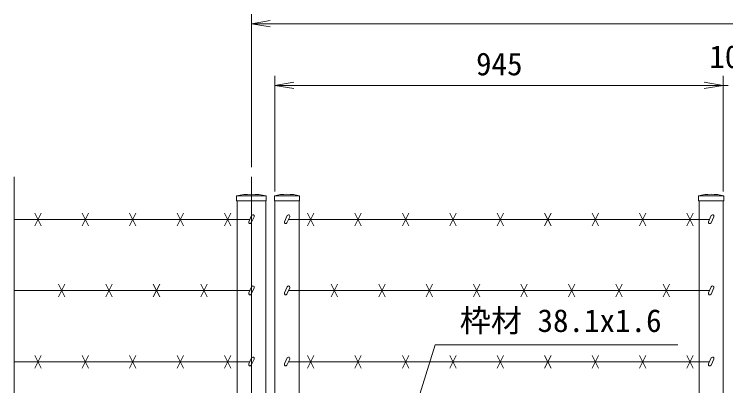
# Model space of a CAD drawing. Units: millimetres, scale not verified. Extents: x -4200 to 4200, y -2970 to 2970.
# Drawn here: x -16 to 1485, y 761 to 1544 of the extents above; entities that cross this region are included whole.
import ezdxf
from ezdxf.enums import TextEntityAlignment as Align

# ---------------------------------------------------------------- set-up
doc = ezdxf.new("R2010")
doc.units = ezdxf.units.MM
doc.header["$LTSCALE"] = 20
doc.linetypes.add('USER1', pattern=[50.8, 31.75, -6.35, 6.35, -6.35])
for name, color, linetype, lineweight in [('0-0_D-STR-TXT', 7, 'Continuous', 9), ('0-4_D-BMK', 2, 'USER1', 13), ('0-5_D-STR1', 1, 'Continuous', 18), ('0-8_D-STR3', 3, 'Continuous', 13), ('0-9_D-STR-DIM', 7, 'Continuous', 9), ('0-A_0', 7, 'Continuous', 9)]:
    doc.layers.add(name, color=color, linetype=linetype, lineweight=lineweight)
doc.styles.add('ＭＳ ゴシック', font='')
doc.styles.get('ＭＳ ゴシック').set_extended_font_data('MS Gothic')

# ---------------------------------------------------------------- blocks, each defined once
blk = doc.blocks.new('_Open')
at = {"layer": '0-A_0'}
blk.add_line((-20, 3.33), (0, 0), dxfattribs=at)
blk.add_lwpolyline([(-20, -3.33), (0, 0), (-20, 0)], dxfattribs=at)

msp = doc.modelspace()

# ---------------------------------------------------------------- linework, layer by layer
at = {"layer": '0-0_D-STR-TXT'}
msp.add_lwpolyline([(1383.78, 847.04), (871.72, 847.04), (826.36, 700.08)], dxfattribs=at)
at = {"layer": '0-4_D-BMK'}
msp.add_line((484.22, 1201.52), (484.22, -418.63), dxfattribs=at)
at = {"layer": '0-5_D-STR1'}
for p, q in [((515.67, 1161.37), (452.77, 1161.37)), ((452.77, 1161.37), (452.77, 1150.37)), ((515.67, 1150.37), (515.67, 1161.37)), ((585.97, 1161.37), (532.77, 1161.37)), ((532.77, 1161.37), (532.77, 1150.37)), ((585.97, 1150.37), (585.97, 1161.37)), ((1426.97, 1161.37), (1480.17, 1161.37)), ((1426.97, 1150.37), (1426.97, 1161.37)), ((1480.17, 1161.37), (1480.17, 1150.37)), ((515.67, 1150.37), (452.77, 1150.37)), ((453.97, 1150.37), (453.97, 714.37)), ((514.47, 1150.37), (514.47, 714.37)), ((585.97, 1150.37), (532.77, 1150.37)), ((533.97, 1150.37), (533.97, 714.37)), ((584.77, 1150.37), (584.77, 714.37)), ((1426.97, 1150.37), (1480.17, 1150.37)), ((1428.17, 1150.37), (1428.17, 714.37)), ((1478.97, 1150.37), (1478.97, 714.37))]:
    msp.add_line(p, q, dxfattribs=at)
for centre, radius, start, end in [((484.22, 998.02), 166.35, 79.10214, 100.89786), ((559.37, 1044.94), 119.43, 77.13052, 102.86948), ((1453.57, 1044.94), 119.43, 77.13052, 102.86948)]:
    msp.add_arc(centre, radius, start, end, dxfattribs=at)
at = {"layer": '0-8_D-STR3'}
for p, q in [((-15.78, 1111.37), (480.91, 1111.37)), ((40.92, 1124.78), (27.51, 1097.95)), ((40.92, 1097.95), (27.51, 1124.78)), ((140.92, 1124.78), (127.51, 1097.95)), ((140.92, 1097.95), (127.51, 1124.78)), ((240.92, 1124.78), (227.51, 1097.95)), ((240.92, 1097.95), (227.51, 1124.78)), ((340.92, 1124.78), (327.51, 1097.95)), ((340.92, 1097.95), (327.51, 1124.78)), ((440.92, 1124.78), (427.51, 1097.95)), ((440.92, 1097.95), (427.51, 1124.78)), ((484.65, 1119.4), (478.7, 1106.64)), ((490.09, 1116.86), (484.14, 1104.1)), ((559.8, 1119.4), (553.85, 1106.64)), ((565.24, 1116.86), (559.29, 1104.1)), ((1450.26, 1111.37), (562.68, 1111.37)), ((602.66, 1124.78), (616.07, 1097.95)), ((602.66, 1097.95), (616.07, 1124.78)), ((702.66, 1124.78), (716.07, 1097.95)), ((702.66, 1097.95), (716.07, 1124.78)), ((802.66, 1124.78), (816.07, 1097.95)), ((802.66, 1097.95), (816.07, 1124.78)), ((902.66, 1124.78), (916.07, 1097.95)), ((902.66, 1097.95), (916.07, 1124.78)), ((1002.66, 1124.78), (1016.07, 1097.95)), ((1002.66, 1097.95), (1016.07, 1124.78)), ((1102.66, 1124.78), (1116.07, 1097.95)), ((1102.66, 1097.95), (1116.07, 1124.78)), ((1202.66, 1124.78), (1216.07, 1097.95)), ((1202.66, 1097.95), (1216.07, 1124.78)), ((1302.66, 1124.78), (1316.07, 1097.95)), ((1302.66, 1097.95), (1316.07, 1124.78)), ((1402.66, 1124.78), (1416.07, 1097.95)), ((1402.66, 1097.95), (1416.07, 1124.78)), ((1454, 1119.4), (1448.05, 1106.64)), ((1459.44, 1116.86), (1453.49, 1104.1)), ((-15.78, 961.37), (480.91, 961.37)), ((90.92, 974.78), (77.51, 947.95)), ((90.92, 947.95), (77.51, 974.78)), ((190.92, 974.78), (177.51, 947.95)), ((190.92, 947.95), (177.51, 974.78)), ((290.92, 974.78), (277.51, 947.95)), ((290.92, 947.95), (277.51, 974.78)), ((390.92, 974.78), (377.51, 947.95)), ((390.92, 947.95), (377.51, 974.78)), ((484.65, 969.4), (478.7, 956.64)), ((490.09, 966.86), (484.14, 954.1)), ((559.8, 969.4), (553.85, 956.64)), ((565.24, 966.86), (559.29, 954.1)), ((1450.26, 961.37), (562.68, 961.37)), ((652.66, 974.78), (666.07, 947.95)), ((652.66, 947.95), (666.07, 974.78)), ((752.66, 974.78), (766.07, 947.95)), ((752.66, 947.95), (766.07, 974.78)), ((852.66, 974.78), (866.07, 947.95)), ((852.66, 947.95), (866.07, 974.78)), ((952.66, 974.78), (966.07, 947.95)), ((952.66, 947.95), (966.07, 974.78)), ((1052.66, 974.78), (1066.07, 947.95)), ((1052.66, 947.95), (1066.07, 974.78)), ((1152.66, 974.78), (1166.07, 947.95)), ((1152.66, 947.95), (1166.07, 974.78)), ((1252.66, 974.78), (1266.07, 947.95)), ((1252.66, 947.95), (1266.07, 974.78)), ((1352.66, 974.78), (1366.07, 947.95)), ((1352.66, 947.95), (1366.07, 974.78)), ((1454, 969.4), (1448.05, 956.64)), ((1459.44, 966.86), (1453.49, 954.1)), ((-15.78, 811.37), (480.91, 811.37)), ((40.92, 824.78), (27.51, 797.95)), ((40.92, 797.95), (27.51, 824.78)), ((140.92, 824.78), (127.51, 797.95)), ((140.92, 797.95), (127.51, 824.78)), ((240.92, 824.78), (227.51, 797.95)), ((240.92, 797.95), (227.51, 824.78)), ((340.92, 824.78), (327.51, 797.95)), ((340.92, 797.95), (327.51, 824.78)), ((440.92, 824.78), (427.51, 797.95)), ((440.92, 797.95), (427.51, 824.78)), ((484.65, 819.4), (478.7, 806.64)), ((490.09, 816.86), (484.14, 804.1)), ((559.8, 819.4), (553.85, 806.64)), ((565.24, 816.86), (559.29, 804.1)), ((1450.26, 811.37), (562.68, 811.37)), ((602.66, 824.78), (616.07, 797.95)), ((602.66, 797.95), (616.07, 824.78)), ((702.66, 824.78), (716.07, 797.95)), ((702.66, 797.95), (716.07, 824.78)), ((802.66, 824.78), (816.07, 797.95)), ((802.66, 797.95), (816.07, 824.78)), ((902.66, 824.78), (916.07, 797.95)), ((902.66, 797.95), (916.07, 824.78)), ((1002.66, 824.78), (1016.07, 797.95)), ((1002.66, 797.95), (1016.07, 824.78)), ((1102.66, 824.78), (1116.07, 797.95)), ((1102.66, 797.95), (1116.07, 824.78)), ((1202.66, 824.78), (1216.07, 797.95)), ((1202.66, 797.95), (1216.07, 824.78)), ((1302.66, 824.78), (1316.07, 797.95)), ((1302.66, 797.95), (1316.07, 824.78)), ((1402.66, 824.78), (1416.07, 797.95)), ((1402.66, 797.95), (1416.07, 824.78)), ((1454, 819.4), (1448.05, 806.64)), ((1459.44, 816.86), (1453.49, 804.1))]:
    msp.add_line(p, q, dxfattribs=at)
for centre, start, end in [((487.37, 1118.13), 334.99524, 154.99707), ((562.52, 1118.13), 334.99524, 154.99707), ((1456.72, 1118.13), 334.99524, 154.99707), ((481.42, 1105.37), 154.99707, 334.99524), ((556.57, 1105.37), 154.99707, 334.99524), ((1450.77, 1105.37), 154.99707, 334.99524), ((487.37, 968.13), 334.99524, 154.99707), ((562.52, 968.13), 334.99524, 154.99707), ((1456.72, 968.13), 334.99524, 154.99707), ((481.42, 955.37), 154.99707, 334.99524), ((556.57, 955.37), 154.99707, 334.99524), ((1450.77, 955.37), 154.99707, 334.99524), ((487.37, 818.13), 334.99524, 154.99707), ((562.52, 818.13), 334.99524, 154.99707), ((1456.72, 818.13), 334.99524, 154.99707), ((481.42, 805.37), 154.99707, 334.99524), ((556.57, 805.37), 154.99707, 334.99524), ((1450.77, 805.37), 154.99707, 334.99524)]:
    msp.add_arc(centre, 3, start, end, dxfattribs=at)
at = {"layer": '0-9_D-STR-DIM'}
for p, q in [((484.22, 1221.52), (484.22, 1544.03)), ((524.22, 1524.03), (2444.22, 1524.03)), ((533.97, 1170.37), (533.97, 1414.03)), ((1478.97, 1170.37), (1478.97, 1414.03)), ((1478.97, 1170.37), (1478.97, 1414.03)), ((573.97, 1394.03), (1438.97, 1394.03)), ((1438.97, 1394.03), (1398.97, 1394.03)), ((1478.97, 1394.03), (1489.47, 1394.03)), ((-15.78, 1201.52), (-15.78, 265.59))]:
    msp.add_line(p, q, dxfattribs=at)

# ---------------------------------------------------------------- block references
at = {"layer": '0-9_D-STR-DIM', "xscale": 2, "yscale": 2, "rotation": 180}
for p in [(484.22, 1524.03), (533.97, 1394.03)]:
    msp.add_blockref('_Open', p, dxfattribs=at)
at = {"layer": '0-9_D-STR-DIM', "xscale": 2, "yscale": 2}
msp.add_blockref('_Open', (1478.97, 1394.03), dxfattribs=at)
msp.add_blockref('_Open', (1478.97, 1394.03), dxfattribs=at)

# ---------------------------------------------------------------- texts
at = {"layer": '0-0_D-STR-TXT', "style": 'ＭＳ ゴシック'}
msp.add_text('枠材 38.1x1.6', height=48.09, dxfattribs=at).set_placement((923.66, 859.63), align=Align.BOTTOM_LEFT)
at = {"layer": '0-9_D-STR-DIM', "style": 'ＭＳ ゴシック'}
for s, p in [('10', (1449.82, 1416.19)), ('945', (957.99, 1400.78))]:
    msp.add_text(s, height=48.09, dxfattribs=at).set_placement(p, align=Align.BOTTOM_LEFT)

doc.saveas('drawing.dxf')
